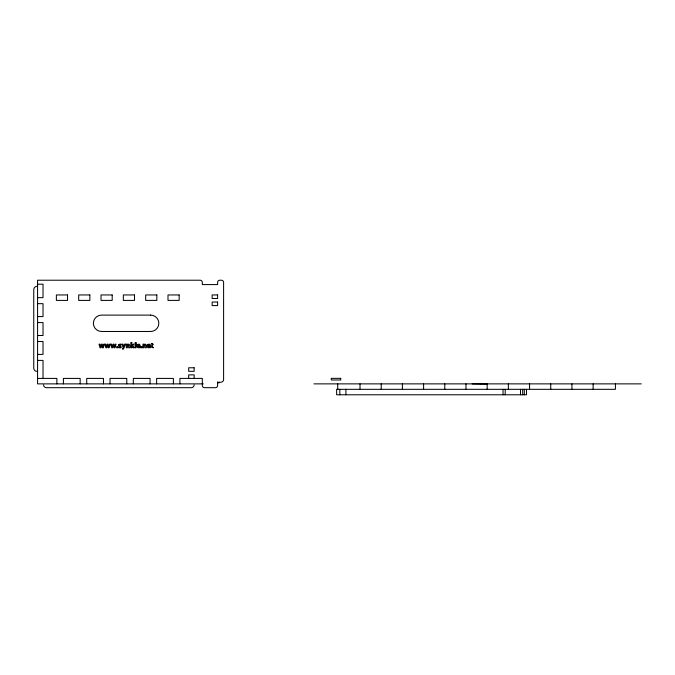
<?xml version="1.0" encoding="UTF-8"?>
<svg xmlns="http://www.w3.org/2000/svg" width="675" height="675" viewBox="0 0 675 675"><rect width="100%" height="100%" fill="white"/><g stroke="black" fill="none" stroke-linecap="round" stroke-linejoin="round"><path stroke-width="1.01" d="M131.853 345.845L133.152 344.149L133.962 344.149L132.773 345.701L134.333 347.777L133.144 347.777L131.853 345.963M37.572 284.183L43.023 284.183L43.023 297.667L37.572 297.667M37.572 303.666L43.023 303.666L43.023 316.575L37.572 316.575M37.572 322.582L43.023 322.582L43.023 335.492L37.572 335.492M37.572 341.491L43.023 341.491L43.023 354.4L37.572 354.4M37.572 360.399L43.023 360.399L43.023 378.413M37.572 378.413L56.869 378.413L56.869 383.873M217.603 382.236L220.868 382.236A2.725 2.725 0 0 0 223.602 379.51L223.602 282.403A2.185 2.185 0 0 0 221.417 280.218L219.78 280.218A2.185 2.185 0 0 0 217.603 282.403L217.603 284.58L202.323 284.58L202.323 282.403A2.185 2.185 0 0 0 200.146 280.218L37.572 280.218L37.572 383.873L203.318 383.873M217.603 382.784L219.24 382.784M313.926 383.873L641.25 383.873M472.163 383.889L486.894 384.092M615.414 383.873L615.414 389.323L336.639 389.323L336.639 394.782L526.492 394.782L526.492 389.323M593.131 383.873L593.131 389.323M571.936 383.873L571.936 389.323M550.749 383.873L550.749 389.323M529.554 383.873L529.554 389.323M524.306 389.323L524.306 394.782M522.669 389.323L522.669 394.782M520.492 389.323L520.492 394.782M508.359 383.873L508.359 389.323M505.212 389.323L505.212 394.782M503.035 389.323L503.035 394.782M487.173 383.873L487.173 389.323M480.347 383.341L480.347 383.889M465.978 383.873L465.978 389.323M444.783 383.873L444.783 389.323M423.596 383.873L423.596 389.323M402.401 383.873L402.401 389.323M381.206 383.873L381.206 389.323M360.011 383.873L360.011 389.323M345.912 389.323L345.912 394.782M339.829 389.323L339.829 394.782M337.728 383.873L337.728 389.323M217.603 382.05L217.603 385.509A2.185 2.185 0 0 1 215.418 387.686L204.508 387.686A2.185 2.185 0 0 1 202.323 385.509L202.323 378.413L179.93 378.413L179.93 383.873M194.138 378.413L194.138 374.87L188.688 374.87L188.688 378.413M173.382 383.873L173.382 378.413L156.625 378.413L156.625 383.873M150.078 383.873L150.078 378.413L133.321 378.413L133.321 383.873M126.773 383.873L126.773 378.413L110.017 378.413L110.017 383.873M103.469 383.873L103.469 378.413L86.712 378.413L86.712 383.873M80.165 383.873L80.165 378.413L63.408 378.413L63.408 383.873M37.311 286.217A3.561 3.561 0 0 0 33.75 289.777L33.75 368.137A3.189 3.189 0 0 0 36.939 371.326M194.138 384.834A2.852 2.852 0 0 1 191.287 387.686L46.398 387.686A2.827 2.827 0 0 1 43.571 384.86M137.008 345.541L137.109 346.739A1.671 1.671 0 0 0 138.122 347.735L140.257 347.659L140.257 346.967L138.687 347.136L138.004 346.157L140.257 346.157L140.231 345.651L139.413 344.191L137.717 344.36A1.671 1.671 0 0 0 137.093 345.178L137.008 345.541M147.091 345.541L147.192 346.739A1.671 1.671 0 0 0 148.213 347.735L150.348 347.659L150.348 346.967L148.77 347.136L148.095 346.157L150.348 346.157L150.322 345.651L149.504 344.191L147.8 344.36A1.671 1.671 0 0 0 147.184 345.178L147.091 345.541M118.538 344.908C118.859 346.207 122.015 347.735 118.496 346.95L118.496 347.667C125.457 348.907 116.623 343.718 121.061 344.883L121.061 344.199L120.007 344.064L118.538 344.908M138.071 345.203L139.295 345.608L138.957 344.739L138.071 345.203M148.162 345.203L149.386 345.608L149.048 344.739L148.162 345.203M101.714 345.288L100.972 347.777L100.035 347.777L99.022 344.149L99.934 344.149L100.651 346.697L101.41 344.149L102.254 344.149L102.938 346.705L103.705 344.149L104.389 344.149L103.309 347.777L102.372 347.777L101.714 345.288M107.553 345.288L106.81 347.777L105.874 347.777L104.87 344.149L105.772 344.149L106.49 346.697L107.249 344.149L108.093 344.149L108.785 346.705L109.553 344.149L110.236 344.149L109.156 347.777L108.219 347.777L107.553 345.288M113.4 345.288L112.658 347.777L111.721 347.777L110.708 344.149L111.62 344.149L112.328 346.697L113.096 344.149L113.94 344.149L114.623 346.705L115.391 344.149L116.075 344.149L114.995 347.777L114.058 347.777L113.4 345.288M124.926 344.149L123.863 346.579L122.96 344.149L121.913 344.149L123.255 347.777L122.437 349.085L123.432 349.085L125.677 344.149L124.926 344.149M127.567 345.212L127.347 347.777L126.368 347.777L126.368 344.149L127.347 344.149L127.347 344.832C129.035 342.546 130.672 346.132 129.634 347.777L128.655 347.777L128.554 344.993L127.567 345.212M144.138 345.212L143.918 347.777L142.94 347.777L142.94 344.149L143.918 344.149L143.918 344.832C145.614 342.546 147.243 346.132 146.205 347.777L145.226 347.777L145.125 344.993L144.138 345.212M153.225 347.76L151.487 347.195L150.998 344.765L151.403 343.541L152.381 343.423L152.381 344.149L153.157 344.149L153.157 344.765L152.381 344.765L152.381 346.545L153.225 347.76M67.534 294.95L56.371 294.95L56.371 300.4L67.534 300.4L67.534 294.95M89.859 294.95L78.697 294.95L78.697 300.4L89.859 300.4L89.859 294.95M112.185 294.95L101.022 294.95L101.022 300.4L112.185 300.4L112.185 294.95M134.511 294.95L123.348 294.95L123.348 300.4L134.511 300.4L134.511 294.95M156.836 294.95L145.673 294.95L145.673 300.4L156.836 300.4L156.836 294.95M179.162 294.95L167.999 294.95L167.999 300.4L179.162 300.4L179.162 294.95M217.603 294.95L212.144 294.95L212.144 298.493L217.603 298.493L217.603 294.95M217.603 302.037L212.144 302.037L212.144 305.589L217.603 305.589L217.603 302.037M150.66 315.107L101.562 315.107A8.184 8.184 0 0 0 93.378 323.291A8.184 8.184 0 0 0 101.562 331.476L150.66 331.476A8.184 8.184 0 0 0 158.844 323.291A8.184 8.184 0 0 0 150.66 315.107M131.794 342.562L130.815 342.562L130.815 347.777L131.794 347.777L131.794 342.562M136.08 342.723L135.101 342.723L135.101 343.541L136.08 343.541L136.08 342.723M136.08 344.149L135.101 344.149L135.101 347.777L136.08 347.777L136.08 344.149M117.678 346.722L116.615 346.722L116.615 347.777L117.678 347.777L117.678 346.722M142.028 346.722L140.965 346.722L140.965 347.777L142.028 347.777L142.028 346.722M194.138 367.774L188.688 367.774L188.688 371.326L194.138 371.326L194.138 367.774M340.723 378.337L331.29 378.337L331.29 379.974L340.723 379.974L340.723 378.337"/></g></svg>
